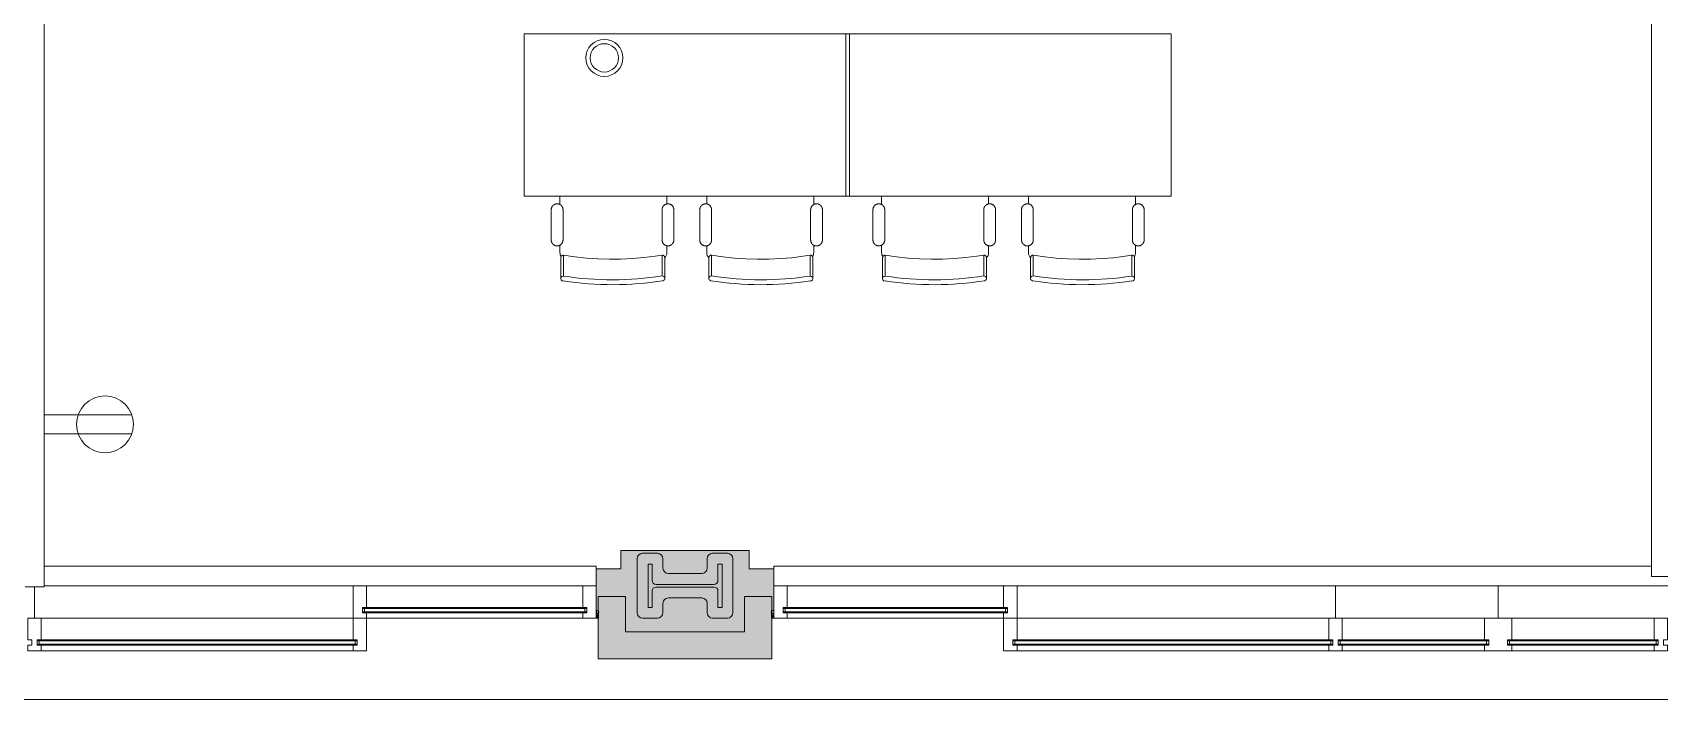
# Model space of a CAD drawing. Header units: inches. Extents: x 1 to 4637, y -664 to 702.
# Drawn here: x 3027.7 to 3327.8, y -663.6 to -540.5 of the extents above; entities that cross this region are included whole.
import ezdxf

# ---------------------------------------------------------------- set-up
doc = ezdxf.new("R2010")
doc.units = ezdxf.units.IN
doc.header["$MEASUREMENT"] = 0
for name, color, linetype, lineweight in [('A-ANNO-NOTE', 131, 'Continuous', 20), ('A-WALL', 113, 'Continuous', 50), ('B-BASE', 7, 'Continuous', 9), ('I-FURN', 30, 'Continuous', 9), ('I-WALL', 2, 'Continuous', 9), ('NABCA_dwg', 8, 'Continuous', 9), ('NB-PART-GWB', 7, 'Continuous', 9), ('NB-ROD-SEAL', 7, 'Continuous', 9), ('NB-WALL-EXT', 7, 'Continuous', 9), ('NB-WIND-EXT', 7, 'Continuous', 9), ('NB-WIND-MULL', 7, 'Continuous', 9), ('NB-WIND-SILL', 7, 'Continuous', 9)]:
    doc.layers.add(name, color=color, linetype=linetype, lineweight=lineweight)

# ---------------------------------------------------------------- blocks, each defined once
blk = doc.blocks.new('Combo - Training Table Chairs - 60x30 - Combo - Training Table Chairs - 60x30-V21-New Construction - Tel_Data_Elec Plan')
at = {"layer": 'I-FURN'}
for p, q in [((-22.74, 29.75), (-22.74, 25.89)), ((-4.57, 25.87), (-4.57, 29.74)), ((4.57, 29.74), (4.57, 25.87)), ((22.74, 25.89), (22.74, 29.75)), ((-23.41, 25.41), (-23.41, 24.04)), ((-3.67, 24.16), (-3.67, 25.41)), ((3.67, 25.41), (3.67, 24.16)), ((23.41, 24.04), (23.41, 25.41)), ((-25.01, 23.1), (-25.01, 17.49)), ((-22.84, 17.49), (-22.84, 23.1)), ((-4.56, 23.1), (-4.56, 17.49)), ((-2.4, 17.49), (-2.4, 23.1)), ((2.4, 23.1), (2.4, 17.49)), ((4.56, 17.49), (4.56, 23.1)), ((22.84, 23.1), (22.84, 17.49)), ((25.01, 17.49), (25.01, 23.1)), ((-23.41, 16.54), (-23.41, 15)), ((-3.67, 15), (-3.67, 16.43)), ((3.67, 16.43), (3.67, 15)), ((23.41, 15), (23.41, 16.54)), ((30, 15), (-30, 15)), ((-30, 15), (-30, -15)), ((30, -15), (30, 15)), ((-30, -15), (30, -15))]:
    blk.add_line(p, q, dxfattribs=at)
at = {"layer": 'I-FURN', "flags": 128}
for points in [[(-23.25, 30.21), (-23.25, 29.57), (-23.25, 28.99), (-23.25, 28.47), (-23.25, 28), (-23.25, 27.6), (-23.25, 27.25), (-23.25, 26.96), (-23.25, 26.73), (-23.25, 26.56), (-23.25, 26.45), (-23.25, 26.4), (-23.25, 26.4)], [(-4.06, 26.38), (-4.06, 26.41), (-4.06, 26.5), (-4.06, 26.65), (-4.06, 26.86), (-4.06, 27.13), (-4.06, 27.47), (-4.06, 27.86), (-4.06, 28.3), (-4.06, 28.81), (-4.06, 29.37), (-4.06, 29.99), (-4.06, 30.19)], [(4.06, 30.19), (4.06, 29.56), (4.06, 28.98), (4.06, 28.45), (4.06, 27.99), (4.06, 27.58), (4.06, 27.23), (4.06, 26.94), (4.06, 26.71), (4.06, 26.54), (4.06, 26.43), (4.06, 26.38), (4.06, 26.38)], [(23.25, 26.4), (23.25, 26.43), (23.25, 26.52), (23.25, 26.67), (23.25, 26.88), (23.25, 27.15), (23.25, 27.48), (23.25, 27.87), (23.25, 28.32), (23.25, 28.83), (23.25, 29.39), (23.25, 30.01), (23.25, 30.21)], [(-22.84, 23.1), (-22.84, 23.14), (-22.85, 23.19), (-22.85, 23.23), (-22.86, 23.27), (-22.87, 23.31), (-22.87, 23.36), (-22.89, 23.4), (-22.9, 23.44), (-22.91, 23.48), (-22.93, 23.52), (-22.95, 23.56), (-22.97, 23.6), (-22.99, 23.64), (-23.01, 23.67), (-23.03, 23.71), (-23.06, 23.75), (-23.08, 23.78), (-23.11, 23.81), (-23.14, 23.85), (-23.17, 23.88), (-23.2, 23.91), (-23.24, 23.93), (-23.27, 23.96), (-23.31, 23.99), (-23.34, 24.01), (-23.38, 24.03), (-23.42, 24.05), (-23.46, 24.07), (-23.49, 24.09), (-23.53, 24.11), (-23.58, 24.12), (-23.62, 24.14), (-23.66, 24.15), (-23.7, 24.16), (-23.74, 24.17), (-23.79, 24.17), (-23.83, 24.18), (-23.87, 24.18), (-23.92, 24.18), (-23.96, 24.18), (-24, 24.18), (-24.05, 24.18), (-24.09, 24.17), (-24.13, 24.16), (-24.17, 24.15), (-24.22, 24.14), (-24.26, 24.13), (-24.3, 24.12), (-24.34, 24.1), (-24.38, 24.08), (-24.42, 24.07), (-24.46, 24.04), (-24.49, 24.02), (-24.53, 24), (-24.57, 23.97), (-24.6, 23.95), (-24.63, 23.92), (-24.67, 23.89), (-24.7, 23.86), (-24.73, 23.83), (-24.76, 23.8), (-24.78, 23.76), (-24.81, 23.73), (-24.83, 23.69), (-24.86, 23.66), (-24.88, 23.62), (-24.9, 23.58), (-24.92, 23.54), (-24.93, 23.5), (-24.95, 23.46), (-24.96, 23.42), (-24.97, 23.38), (-24.99, 23.34), (-24.99, 23.29), (-25, 23.25), (-25.01, 23.21), (-25.01, 23.17), (-25.01, 23.12), (-25.01, 23.1)], [(-23.25, 26.4), (-23.25, 26.43), (-23.25, 26.52), (-23.25, 26.6)], [(-22.74, 25.89), (-22.76, 25.89), (-22.78, 25.89), (-22.8, 25.89), (-22.82, 25.9), (-22.84, 25.9), (-22.86, 25.9), (-22.88, 25.91), (-22.9, 25.91), (-22.92, 25.92), (-22.94, 25.93), (-22.96, 25.94), (-22.97, 25.95), (-22.99, 25.96), (-23.01, 25.97), (-23.03, 25.98), (-23.04, 25.99), (-23.06, 26), (-23.07, 26.01), (-23.09, 26.03), (-23.1, 26.04), (-23.12, 26.06), (-23.13, 26.07), (-23.14, 26.09), (-23.16, 26.1), (-23.17, 26.12), (-23.18, 26.14), (-23.19, 26.16), (-23.2, 26.17), (-23.21, 26.19), (-23.21, 26.21), (-23.22, 26.23), (-23.23, 26.25), (-23.23, 26.27), (-23.24, 26.29), (-23.24, 26.31), (-23.24, 26.33), (-23.25, 26.35), (-23.25, 26.37), (-23.25, 26.39), (-23.25, 26.4)], [(-4.57, 25.87), (-6.67, 26.19), (-8.78, 26.43), (-10.9, 26.59), (-13.02, 26.66), (-15.14, 26.64), (-17.26, 26.54), (-19.38, 26.36), (-21.49, 26.09), (-22.74, 25.89)], [(-4.06, 26.38), (-4.06, 26.36), (-4.06, 26.34), (-4.07, 26.32), (-4.07, 26.3), (-4.07, 26.28), (-4.08, 26.26), (-4.08, 26.24), (-4.09, 26.22), (-4.1, 26.2), (-4.1, 26.18), (-4.11, 26.16), (-4.12, 26.14), (-4.13, 26.13), (-4.14, 26.11), (-4.15, 26.09), (-4.16, 26.08), (-4.18, 26.06), (-4.19, 26.04), (-4.2, 26.03), (-4.22, 26.01), (-4.23, 26), (-4.25, 25.99), (-4.26, 25.98), (-4.28, 25.96), (-4.3, 25.95), (-4.31, 25.94), (-4.33, 25.93), (-4.35, 25.92), (-4.37, 25.91), (-4.39, 25.91), (-4.41, 25.9), (-4.42, 25.89), (-4.44, 25.89), (-4.46, 25.88), (-4.48, 25.88), (-4.5, 25.88), (-4.52, 25.87), (-4.54, 25.87), (-4.56, 25.87), (-4.57, 25.87)], [(-2.4, 23.1), (-2.4, 23.14), (-2.4, 23.18), (-2.41, 23.23), (-2.41, 23.27), (-2.42, 23.31), (-2.43, 23.36), (-2.44, 23.4), (-2.45, 23.44), (-2.47, 23.48), (-2.49, 23.52), (-2.5, 23.56), (-2.52, 23.6), (-2.54, 23.64), (-2.57, 23.67), (-2.59, 23.71), (-2.61, 23.74), (-2.64, 23.78), (-2.67, 23.81), (-2.7, 23.84), (-2.73, 23.87), (-2.76, 23.9), (-2.79, 23.93), (-2.83, 23.96), (-2.86, 23.98), (-2.9, 24.01), (-2.93, 24.03), (-2.97, 24.05), (-3.01, 24.07), (-3.05, 24.09), (-3.09, 24.11), (-3.13, 24.12), (-3.17, 24.14), (-3.21, 24.15), (-3.26, 24.16), (-3.3, 24.16), (-3.34, 24.17), (-3.38, 24.18), (-3.43, 24.18), (-3.47, 24.18), (-3.51, 24.18), (-3.56, 24.18), (-3.6, 24.17), (-3.64, 24.17), (-3.69, 24.16), (-3.73, 24.15), (-3.77, 24.14), (-3.81, 24.13), (-3.85, 24.12), (-3.89, 24.1), (-3.93, 24.08), (-3.97, 24.06), (-4.01, 24.04), (-4.05, 24.02), (-4.08, 24), (-4.12, 23.97), (-4.15, 23.95), (-4.19, 23.92), (-4.22, 23.89), (-4.25, 23.86), (-4.28, 23.83), (-4.31, 23.8), (-4.34, 23.76), (-4.36, 23.73), (-4.39, 23.69), (-4.41, 23.66), (-4.43, 23.62), (-4.45, 23.58), (-4.47, 23.54), (-4.49, 23.5), (-4.5, 23.46), (-4.52, 23.42), (-4.53, 23.38), (-4.54, 23.34), (-4.55, 23.29), (-4.55, 23.25), (-4.56, 23.21), (-4.56, 23.16), (-4.56, 23.12), (-4.56, 23.1)], [(-4.06, 26.58), (-4.06, 26.45), (-4.06, 26.39), (-4.06, 26.38)], [(4.56, 23.1), (4.56, 23.14), (4.56, 23.18), (4.56, 23.23), (4.55, 23.27), (4.54, 23.31), (4.53, 23.36), (4.52, 23.4), (4.51, 23.44), (4.49, 23.48), (4.48, 23.52), (4.46, 23.56), (4.44, 23.6), (4.42, 23.64), (4.4, 23.67), (4.38, 23.71), (4.35, 23.74), (4.32, 23.78), (4.3, 23.81), (4.27, 23.84), (4.24, 23.87), (4.2, 23.9), (4.17, 23.93), (4.14, 23.96), (4.1, 23.98), (4.07, 24.01), (4.03, 24.03), (3.99, 24.05), (3.95, 24.07), (3.91, 24.09), (3.87, 24.11), (3.83, 24.12), (3.79, 24.14), (3.75, 24.15), (3.71, 24.16), (3.67, 24.16), (3.62, 24.17), (3.58, 24.18), (3.54, 24.18), (3.49, 24.18), (3.45, 24.18), (3.41, 24.18), (3.36, 24.17), (3.32, 24.17), (3.28, 24.16), (3.24, 24.15), (3.19, 24.14), (3.15, 24.13), (3.11, 24.12), (3.07, 24.1), (3.03, 24.08), (2.99, 24.06), (2.95, 24.04), (2.92, 24.02), (2.88, 24), (2.85, 23.97), (2.81, 23.95), (2.78, 23.92), (2.75, 23.89), (2.71, 23.86), (2.68, 23.83), (2.66, 23.8), (2.63, 23.76), (2.6, 23.73), (2.58, 23.69), (2.55, 23.66), (2.53, 23.62), (2.51, 23.58), (2.49, 23.54), (2.48, 23.5), (2.46, 23.46), (2.45, 23.42), (2.44, 23.38), (2.43, 23.34), (2.42, 23.29), (2.41, 23.25), (2.41, 23.21), (2.4, 23.16), (2.4, 23.12), (2.4, 23.1)], [(4.06, 26.38), (4.06, 26.41), (4.06, 26.5), (4.06, 26.58)], [(4.57, 25.87), (4.55, 25.87), (4.53, 25.87), (4.51, 25.88), (4.49, 25.88), (4.47, 25.88), (4.45, 25.89), (4.43, 25.89), (4.41, 25.9), (4.39, 25.9), (4.37, 25.91), (4.35, 25.92), (4.34, 25.93), (4.32, 25.94), (4.3, 25.95), (4.28, 25.96), (4.27, 25.97), (4.25, 25.98), (4.24, 26), (4.22, 26.01), (4.21, 26.03), (4.19, 26.04), (4.18, 26.06), (4.17, 26.07), (4.15, 26.09), (4.14, 26.1), (4.13, 26.12), (4.12, 26.14), (4.11, 26.16), (4.1, 26.18), (4.1, 26.19), (4.09, 26.21), (4.08, 26.23), (4.08, 26.25), (4.07, 26.27), (4.07, 26.29), (4.07, 26.31), (4.06, 26.33), (4.06, 26.35), (4.06, 26.37), (4.06, 26.38)], [(22.74, 25.89), (20.64, 26.21), (18.53, 26.44), (16.41, 26.59), (14.29, 26.66), (12.17, 26.64), (10.05, 26.54), (7.93, 26.35), (5.82, 26.08), (4.57, 25.87)], [(23.25, 26.4), (23.25, 26.38), (23.25, 26.36), (23.24, 26.34), (23.24, 26.32), (23.24, 26.3), (23.23, 26.28), (23.23, 26.26), (23.22, 26.24), (23.22, 26.22), (23.21, 26.2), (23.2, 26.18), (23.19, 26.16), (23.18, 26.14), (23.17, 26.13), (23.16, 26.11), (23.15, 26.09), (23.13, 26.08), (23.12, 26.06), (23.11, 26.05), (23.09, 26.03), (23.08, 26.02), (23.06, 26), (23.05, 25.99), (23.03, 25.98), (23.01, 25.97), (23, 25.96), (22.98, 25.95), (22.96, 25.94), (22.94, 25.93), (22.92, 25.92), (22.91, 25.92), (22.89, 25.91), (22.87, 25.9), (22.85, 25.9), (22.83, 25.9), (22.81, 25.89), (22.79, 25.89), (22.77, 25.89), (22.75, 25.89), (22.74, 25.89)], [(25.01, 23.1), (25.01, 23.14), (25.01, 23.19), (25, 23.23), (25, 23.27), (24.99, 23.31), (24.98, 23.36), (24.97, 23.4), (24.96, 23.44), (24.94, 23.48), (24.93, 23.52), (24.91, 23.56), (24.89, 23.6), (24.87, 23.64), (24.85, 23.67), (24.82, 23.71), (24.8, 23.75), (24.77, 23.78), (24.74, 23.81), (24.71, 23.85), (24.68, 23.88), (24.65, 23.91), (24.62, 23.93), (24.58, 23.96), (24.55, 23.99), (24.51, 24.01), (24.48, 24.03), (24.44, 24.05), (24.4, 24.07), (24.36, 24.09), (24.32, 24.11), (24.28, 24.12), (24.24, 24.14), (24.2, 24.15), (24.15, 24.16), (24.11, 24.17), (24.07, 24.17), (24.03, 24.18), (23.98, 24.18), (23.94, 24.18), (23.9, 24.18), (23.85, 24.18), (23.81, 24.18), (23.77, 24.17), (23.72, 24.16), (23.68, 24.15), (23.64, 24.14), (23.6, 24.13), (23.56, 24.12), (23.52, 24.1), (23.48, 24.08), (23.44, 24.07), (23.4, 24.04), (23.36, 24.02), (23.33, 24), (23.29, 23.97), (23.26, 23.95), (23.22, 23.92), (23.19, 23.89), (23.16, 23.86), (23.13, 23.83), (23.1, 23.8), (23.07, 23.76), (23.05, 23.73), (23.02, 23.69), (23, 23.66), (22.98, 23.62), (22.96, 23.58), (22.94, 23.54), (22.92, 23.5), (22.91, 23.46), (22.89, 23.42), (22.88, 23.38), (22.87, 23.34), (22.86, 23.29), (22.85, 23.25), (22.85, 23.21), (22.85, 23.17), (22.84, 23.12), (22.84, 23.1)], [(23.25, 26.6), (23.25, 26.47), (23.25, 26.41), (23.25, 26.4)], [(-25.01, 17.49), (-25.01, 17.45), (-25.01, 17.4), (-25, 17.36), (-25, 17.32), (-24.99, 17.27), (-24.98, 17.23), (-24.97, 17.19), (-24.96, 17.15), (-24.94, 17.11), (-24.93, 17.07), (-24.91, 17.03), (-24.89, 16.99), (-24.87, 16.95), (-24.85, 16.91), (-24.82, 16.88), (-24.8, 16.84), (-24.77, 16.81), (-24.74, 16.78), (-24.71, 16.74), (-24.68, 16.71), (-24.65, 16.68), (-24.62, 16.65), (-24.58, 16.63), (-24.55, 16.6), (-24.51, 16.58), (-24.48, 16.56), (-24.44, 16.53), (-24.4, 16.51), (-24.36, 16.5), (-24.32, 16.48), (-24.28, 16.46), (-24.24, 16.45), (-24.2, 16.44), (-24.15, 16.43), (-24.11, 16.42), (-24.07, 16.42), (-24.03, 16.41), (-23.98, 16.41), (-23.94, 16.41), (-23.9, 16.41), (-23.85, 16.41), (-23.81, 16.41), (-23.77, 16.42), (-23.72, 16.43), (-23.68, 16.43), (-23.64, 16.45), (-23.6, 16.46), (-23.56, 16.47), (-23.52, 16.49), (-23.48, 16.5), (-23.44, 16.52), (-23.4, 16.54), (-23.36, 16.57), (-23.33, 16.59), (-23.29, 16.61), (-23.26, 16.64), (-23.22, 16.67), (-23.19, 16.7), (-23.16, 16.73), (-23.13, 16.76), (-23.1, 16.79), (-23.07, 16.82), (-23.05, 16.86), (-23.02, 16.89), (-23, 16.93), (-22.98, 16.97), (-22.96, 17.01), (-22.94, 17.05), (-22.92, 17.09), (-22.91, 17.13), (-22.89, 17.17), (-22.88, 17.21), (-22.87, 17.25), (-22.86, 17.29), (-22.85, 17.34), (-22.85, 17.38), (-22.85, 17.42), (-22.84, 17.47), (-22.84, 17.49)], [(-4.56, 17.49), (-4.56, 17.45), (-4.56, 17.4), (-4.56, 17.36), (-4.55, 17.32), (-4.54, 17.28), (-4.53, 17.23), (-4.52, 17.19), (-4.51, 17.15), (-4.49, 17.11), (-4.48, 17.07), (-4.46, 17.03), (-4.44, 16.99), (-4.42, 16.95), (-4.4, 16.92), (-4.38, 16.88), (-4.35, 16.84), (-4.32, 16.81), (-4.3, 16.78), (-4.27, 16.74), (-4.24, 16.71), (-4.2, 16.68), (-4.17, 16.66), (-4.14, 16.63), (-4.1, 16.6), (-4.07, 16.58), (-4.03, 16.56), (-3.99, 16.54), (-3.95, 16.52), (-3.91, 16.5), (-3.87, 16.48), (-3.83, 16.47), (-3.79, 16.45), (-3.75, 16.44), (-3.71, 16.43), (-3.67, 16.42), (-3.62, 16.42), (-3.58, 16.41), (-3.54, 16.41), (-3.49, 16.41), (-3.45, 16.41), (-3.41, 16.41), (-3.36, 16.41), (-3.32, 16.42), (-3.28, 16.43), (-3.24, 16.44), (-3.19, 16.45), (-3.15, 16.46), (-3.11, 16.47), (-3.07, 16.49), (-3.03, 16.51), (-2.99, 16.52), (-2.95, 16.55), (-2.92, 16.57), (-2.88, 16.59), (-2.85, 16.62), (-2.81, 16.64), (-2.78, 16.67), (-2.75, 16.7), (-2.71, 16.73), (-2.68, 16.76), (-2.66, 16.79), (-2.63, 16.83), (-2.6, 16.86), (-2.58, 16.9), (-2.55, 16.93), (-2.53, 16.97), (-2.51, 17.01), (-2.49, 17.05), (-2.48, 17.09), (-2.46, 17.13), (-2.45, 17.17), (-2.44, 17.21), (-2.43, 17.25), (-2.42, 17.29), (-2.41, 17.34), (-2.41, 17.38), (-2.4, 17.42), (-2.4, 17.47), (-2.4, 17.49)], [(2.4, 17.49), (2.4, 17.45), (2.4, 17.4), (2.41, 17.36), (2.41, 17.32), (2.42, 17.28), (2.43, 17.23), (2.44, 17.19), (2.45, 17.15), (2.47, 17.11), (2.49, 17.07), (2.5, 17.03), (2.52, 16.99), (2.54, 16.95), (2.57, 16.92), (2.59, 16.88), (2.61, 16.84), (2.64, 16.81), (2.67, 16.78), (2.7, 16.74), (2.73, 16.71), (2.76, 16.68), (2.79, 16.66), (2.83, 16.63), (2.86, 16.6), (2.9, 16.58), (2.93, 16.56), (2.97, 16.54), (3.01, 16.52), (3.05, 16.5), (3.09, 16.48), (3.13, 16.47), (3.17, 16.45), (3.21, 16.44), (3.26, 16.43), (3.3, 16.42), (3.34, 16.42), (3.38, 16.41), (3.43, 16.41), (3.47, 16.41), (3.51, 16.41), (3.56, 16.41), (3.6, 16.41), (3.64, 16.42), (3.69, 16.43), (3.73, 16.44), (3.77, 16.45), (3.81, 16.46), (3.85, 16.47), (3.89, 16.49), (3.93, 16.51), (3.97, 16.52), (4.01, 16.55), (4.05, 16.57), (4.08, 16.59), (4.12, 16.62), (4.15, 16.64), (4.19, 16.67), (4.22, 16.7), (4.25, 16.73), (4.28, 16.76), (4.31, 16.79), (4.34, 16.83), (4.36, 16.86), (4.39, 16.9), (4.41, 16.93), (4.43, 16.97), (4.45, 17.01), (4.47, 17.05), (4.49, 17.09), (4.5, 17.13), (4.52, 17.17), (4.53, 17.21), (4.54, 17.25), (4.55, 17.29), (4.55, 17.34), (4.56, 17.38), (4.56, 17.42), (4.56, 17.47), (4.56, 17.49)], [(22.84, 17.49), (22.84, 17.45), (22.85, 17.4), (22.85, 17.36), (22.86, 17.32), (22.87, 17.27), (22.87, 17.23), (22.89, 17.19), (22.9, 17.15), (22.91, 17.11), (22.93, 17.07), (22.95, 17.03), (22.97, 16.99), (22.99, 16.95), (23.01, 16.91), (23.03, 16.88), (23.06, 16.84), (23.08, 16.81), (23.11, 16.78), (23.14, 16.74), (23.17, 16.71), (23.2, 16.68), (23.24, 16.65), (23.27, 16.63), (23.31, 16.6), (23.34, 16.58), (23.38, 16.56), (23.42, 16.53), (23.46, 16.51), (23.49, 16.5), (23.53, 16.48), (23.58, 16.46), (23.62, 16.45), (23.66, 16.44), (23.7, 16.43), (23.74, 16.42), (23.79, 16.42), (23.83, 16.41), (23.87, 16.41), (23.92, 16.41), (23.96, 16.41), (24, 16.41), (24.05, 16.41), (24.09, 16.42), (24.13, 16.43), (24.17, 16.43), (24.22, 16.45), (24.26, 16.46), (24.3, 16.47), (24.34, 16.49), (24.38, 16.5), (24.42, 16.52), (24.46, 16.54), (24.49, 16.57), (24.53, 16.59), (24.57, 16.61), (24.6, 16.64), (24.63, 16.67), (24.67, 16.7), (24.7, 16.73), (24.73, 16.76), (24.76, 16.79), (24.78, 16.82), (24.81, 16.86), (24.83, 16.89), (24.86, 16.93), (24.88, 16.97), (24.9, 17.01), (24.92, 17.05), (24.93, 17.09), (24.95, 17.13), (24.96, 17.17), (24.97, 17.21), (24.99, 17.25), (24.99, 17.29), (25, 17.34), (25.01, 17.38), (25.01, 17.42), (25.01, 17.47), (25.01, 17.49)]]:
    blk.add_lwpolyline(points, dxfattribs=at)
at = {"layer": 'I-FURN'}
for centre, start, end in [((-22.09, 25.41), 144.2773, 180), ((-4.99, 25.41), 0, 47.8127), ((4.99, 25.41), 132.1873, 180), ((22.09, 25.41), 360, 35.7227)]:
    blk.add_arc(centre, 1.32, start, end, dxfattribs=at)
for centre, major_axis, ratio, start_param, end_param in [((-22.74, 30.21), (0.507, 0), 0.899459, 1.570796, 4.712389), ((-13.7, -17.31), (54.09, 0), 0.899459, 1.397913, 1.738627), ((-13.7, -17.31), (53.09, 0), 0.899459, 1.397883, 1.741819), ((-4.57, 30.19), (0.507, 0), 0.899459, 4.712389, 7.511412), ((4.57, 30.19), (0.507, 0), 0.899459, 1.913366, 4.712389), ((13.7, -17.31), (54.09, 0), 0.899459, 1.402966, 1.74368), ((13.7, -17.31), (53.09, 0), 0.899459, 1.399774, 1.74371), ((22.74, 30.21), (-0.507, 0), 0.899459, 1.570796, 4.712389), ((-22.74, 26.6), (0.507, 0), 0.99468, 3.141593, 3.403392), ((-4.57, 26.58), (0.507, 0), 0.99468, 6.192084, 6.428751), ((4.57, 26.58), (0.507, 0), 0.99468, 2.996027, 3.232694), ((22.74, 26.6), (0.507, 0), 0.99468, 6.021386, 6.283185)]:
    blk.add_ellipse(centre, major_axis=major_axis, ratio=ratio, start_param=start_param, end_param=end_param, dxfattribs=at)
blk = doc.blocks.new('Combo - Training Table Chairs - 60x30 - Combo - Training Table Chairs - 60x30-V22-New Construction - Tel_Data_Elec Plan')
at = {"layer": 'I-FURN'}
for p, q in [((-30, -15), (-30, 15)), ((-30, 15), (30, 15)), ((30, 15), (30, -15)), ((30, -15), (-30, -15)), ((-23.41, -15), (-23.41, -16.54)), ((-3.67, -16.43), (-3.67, -15)), ((3.67, -15), (3.67, -16.43)), ((23.41, -16.54), (23.41, -15)), ((-25.01, -17.49), (-25.01, -23.1)), ((-22.84, -23.1), (-22.84, -17.49)), ((-4.56, -17.49), (-4.56, -23.1)), ((-2.4, -23.1), (-2.4, -17.49)), ((2.4, -17.49), (2.4, -23.1)), ((4.56, -23.1), (4.56, -17.49)), ((22.84, -17.49), (22.84, -23.1)), ((25.01, -23.1), (25.01, -17.49)), ((-23.41, -24.04), (-23.41, -25.41)), ((-22.74, -25.89), (-22.74, -29.75)), ((-4.57, -29.74), (-4.57, -25.87)), ((-3.67, -25.41), (-3.67, -24.16)), ((3.67, -24.16), (3.67, -25.41)), ((4.57, -25.87), (4.57, -29.74)), ((22.74, -29.75), (22.74, -25.89)), ((23.41, -25.41), (23.41, -24.04))]:
    blk.add_line(p, q, dxfattribs=at)
at = {"layer": 'I-FURN', "flags": 128}
for points in [[(-22.84, -17.49), (-22.84, -17.45), (-22.85, -17.4), (-22.85, -17.36), (-22.86, -17.32), (-22.87, -17.27), (-22.87, -17.23), (-22.89, -17.19), (-22.9, -17.15), (-22.91, -17.11), (-22.93, -17.07), (-22.95, -17.03), (-22.97, -16.99), (-22.99, -16.95), (-23.01, -16.91), (-23.03, -16.88), (-23.06, -16.84), (-23.08, -16.81), (-23.11, -16.78), (-23.14, -16.74), (-23.17, -16.71), (-23.2, -16.68), (-23.24, -16.65), (-23.27, -16.63), (-23.31, -16.6), (-23.34, -16.58), (-23.38, -16.56), (-23.42, -16.53), (-23.46, -16.51), (-23.49, -16.5), (-23.53, -16.48), (-23.58, -16.46), (-23.62, -16.45), (-23.66, -16.44), (-23.7, -16.43), (-23.74, -16.42), (-23.79, -16.42), (-23.83, -16.41), (-23.87, -16.41), (-23.92, -16.41), (-23.96, -16.41), (-24, -16.41), (-24.05, -16.41), (-24.09, -16.42), (-24.13, -16.43), (-24.17, -16.43), (-24.22, -16.45), (-24.26, -16.46), (-24.3, -16.47), (-24.34, -16.49), (-24.38, -16.5), (-24.42, -16.52), (-24.46, -16.54), (-24.49, -16.57), (-24.53, -16.59), (-24.57, -16.61), (-24.6, -16.64), (-24.63, -16.67), (-24.67, -16.7), (-24.7, -16.73), (-24.73, -16.76), (-24.76, -16.79), (-24.78, -16.82), (-24.81, -16.86), (-24.83, -16.89), (-24.86, -16.93), (-24.88, -16.97), (-24.9, -17.01), (-24.92, -17.05), (-24.93, -17.09), (-24.95, -17.13), (-24.96, -17.17), (-24.97, -17.21), (-24.99, -17.25), (-24.99, -17.29), (-25, -17.34), (-25.01, -17.38), (-25.01, -17.42), (-25.01, -17.47), (-25.01, -17.49)], [(-2.4, -17.49), (-2.4, -17.45), (-2.4, -17.4), (-2.41, -17.36), (-2.41, -17.32), (-2.42, -17.28), (-2.43, -17.23), (-2.44, -17.19), (-2.45, -17.15), (-2.47, -17.11), (-2.49, -17.07), (-2.5, -17.03), (-2.52, -16.99), (-2.54, -16.95), (-2.57, -16.92), (-2.59, -16.88), (-2.61, -16.84), (-2.64, -16.81), (-2.67, -16.78), (-2.7, -16.74), (-2.73, -16.71), (-2.76, -16.68), (-2.79, -16.66), (-2.83, -16.63), (-2.86, -16.6), (-2.9, -16.58), (-2.93, -16.56), (-2.97, -16.54), (-3.01, -16.52), (-3.05, -16.5), (-3.09, -16.48), (-3.13, -16.47), (-3.17, -16.45), (-3.21, -16.44), (-3.26, -16.43), (-3.3, -16.42), (-3.34, -16.42), (-3.38, -16.41), (-3.43, -16.41), (-3.47, -16.41), (-3.51, -16.41), (-3.56, -16.41), (-3.6, -16.41), (-3.64, -16.42), (-3.69, -16.43), (-3.73, -16.44), (-3.77, -16.45), (-3.81, -16.46), (-3.85, -16.47), (-3.89, -16.49), (-3.93, -16.51), (-3.97, -16.52), (-4.01, -16.55), (-4.05, -16.57), (-4.08, -16.59), (-4.12, -16.62), (-4.15, -16.64), (-4.19, -16.67), (-4.22, -16.7), (-4.25, -16.73), (-4.28, -16.76), (-4.31, -16.79), (-4.34, -16.83), (-4.36, -16.86), (-4.39, -16.9), (-4.41, -16.93), (-4.43, -16.97), (-4.45, -17.01), (-4.47, -17.05), (-4.49, -17.09), (-4.5, -17.13), (-4.52, -17.17), (-4.53, -17.21), (-4.54, -17.25), (-4.55, -17.29), (-4.55, -17.34), (-4.56, -17.38), (-4.56, -17.42), (-4.56, -17.47), (-4.56, -17.49)], [(4.56, -17.49), (4.56, -17.45), (4.56, -17.4), (4.56, -17.36), (4.55, -17.32), (4.54, -17.28), (4.53, -17.23), (4.52, -17.19), (4.51, -17.15), (4.49, -17.11), (4.48, -17.07), (4.46, -17.03), (4.44, -16.99), (4.42, -16.95), (4.4, -16.92), (4.38, -16.88), (4.35, -16.84), (4.32, -16.81), (4.3, -16.78), (4.27, -16.74), (4.24, -16.71), (4.2, -16.68), (4.17, -16.66), (4.14, -16.63), (4.1, -16.6), (4.07, -16.58), (4.03, -16.56), (3.99, -16.54), (3.95, -16.52), (3.91, -16.5), (3.87, -16.48), (3.83, -16.47), (3.79, -16.45), (3.75, -16.44), (3.71, -16.43), (3.67, -16.42), (3.62, -16.42), (3.58, -16.41), (3.54, -16.41), (3.49, -16.41), (3.45, -16.41), (3.41, -16.41), (3.36, -16.41), (3.32, -16.42), (3.28, -16.43), (3.24, -16.44), (3.19, -16.45), (3.15, -16.46), (3.11, -16.47), (3.07, -16.49), (3.03, -16.51), (2.99, -16.52), (2.95, -16.55), (2.92, -16.57), (2.88, -16.59), (2.85, -16.62), (2.81, -16.64), (2.78, -16.67), (2.75, -16.7), (2.71, -16.73), (2.68, -16.76), (2.66, -16.79), (2.63, -16.83), (2.6, -16.86), (2.58, -16.9), (2.55, -16.93), (2.53, -16.97), (2.51, -17.01), (2.49, -17.05), (2.48, -17.09), (2.46, -17.13), (2.45, -17.17), (2.44, -17.21), (2.43, -17.25), (2.42, -17.29), (2.41, -17.34), (2.41, -17.38), (2.4, -17.42), (2.4, -17.47), (2.4, -17.49)], [(25.01, -17.49), (25.01, -17.45), (25.01, -17.4), (25, -17.36), (25, -17.32), (24.99, -17.27), (24.98, -17.23), (24.97, -17.19), (24.96, -17.15), (24.94, -17.11), (24.93, -17.07), (24.91, -17.03), (24.89, -16.99), (24.87, -16.95), (24.85, -16.91), (24.82, -16.88), (24.8, -16.84), (24.77, -16.81), (24.74, -16.78), (24.71, -16.74), (24.68, -16.71), (24.65, -16.68), (24.62, -16.65), (24.58, -16.63), (24.55, -16.6), (24.51, -16.58), (24.48, -16.56), (24.44, -16.53), (24.4, -16.51), (24.36, -16.5), (24.32, -16.48), (24.28, -16.46), (24.24, -16.45), (24.2, -16.44), (24.15, -16.43), (24.11, -16.42), (24.07, -16.42), (24.03, -16.41), (23.98, -16.41), (23.94, -16.41), (23.9, -16.41), (23.85, -16.41), (23.81, -16.41), (23.77, -16.42), (23.72, -16.43), (23.68, -16.43), (23.64, -16.45), (23.6, -16.46), (23.56, -16.47), (23.52, -16.49), (23.48, -16.5), (23.44, -16.52), (23.4, -16.54), (23.36, -16.57), (23.33, -16.59), (23.29, -16.61), (23.26, -16.64), (23.22, -16.67), (23.19, -16.7), (23.16, -16.73), (23.13, -16.76), (23.1, -16.79), (23.07, -16.82), (23.05, -16.86), (23.02, -16.89), (23, -16.93), (22.98, -16.97), (22.96, -17.01), (22.94, -17.05), (22.92, -17.09), (22.91, -17.13), (22.89, -17.17), (22.88, -17.21), (22.87, -17.25), (22.86, -17.29), (22.85, -17.34), (22.85, -17.38), (22.85, -17.42), (22.84, -17.47), (22.84, -17.49)], [(-25.01, -23.1), (-25.01, -23.14), (-25.01, -23.19), (-25, -23.23), (-25, -23.27), (-24.99, -23.31), (-24.98, -23.36), (-24.97, -23.4), (-24.96, -23.44), (-24.94, -23.48), (-24.93, -23.52), (-24.91, -23.56), (-24.89, -23.6), (-24.87, -23.64), (-24.85, -23.67), (-24.82, -23.71), (-24.8, -23.75), (-24.77, -23.78), (-24.74, -23.81), (-24.71, -23.85), (-24.68, -23.88), (-24.65, -23.91), (-24.62, -23.93), (-24.58, -23.96), (-24.55, -23.99), (-24.51, -24.01), (-24.48, -24.03), (-24.44, -24.05), (-24.4, -24.07), (-24.36, -24.09), (-24.32, -24.11), (-24.28, -24.12), (-24.24, -24.14), (-24.2, -24.15), (-24.15, -24.16), (-24.11, -24.17), (-24.07, -24.17), (-24.03, -24.18), (-23.98, -24.18), (-23.94, -24.18), (-23.9, -24.18), (-23.85, -24.18), (-23.81, -24.18), (-23.77, -24.17), (-23.72, -24.16), (-23.68, -24.15), (-23.64, -24.14), (-23.6, -24.13), (-23.56, -24.12), (-23.52, -24.1), (-23.48, -24.08), (-23.44, -24.07), (-23.4, -24.04), (-23.36, -24.02), (-23.33, -24), (-23.29, -23.97), (-23.26, -23.95), (-23.22, -23.92), (-23.19, -23.89), (-23.16, -23.86), (-23.13, -23.83), (-23.1, -23.8), (-23.07, -23.76), (-23.05, -23.73), (-23.02, -23.69), (-23, -23.66), (-22.98, -23.62), (-22.96, -23.58), (-22.94, -23.54), (-22.92, -23.5), (-22.91, -23.46), (-22.89, -23.42), (-22.88, -23.38), (-22.87, -23.34), (-22.86, -23.29), (-22.85, -23.25), (-22.85, -23.21), (-22.85, -23.17), (-22.84, -23.12), (-22.84, -23.1)], [(-4.56, -23.1), (-4.56, -23.14), (-4.56, -23.18), (-4.56, -23.23), (-4.55, -23.27), (-4.54, -23.31), (-4.53, -23.36), (-4.52, -23.4), (-4.51, -23.44), (-4.49, -23.48), (-4.48, -23.52), (-4.46, -23.56), (-4.44, -23.6), (-4.42, -23.64), (-4.4, -23.67), (-4.38, -23.71), (-4.35, -23.74), (-4.32, -23.78), (-4.3, -23.81), (-4.27, -23.84), (-4.24, -23.87), (-4.2, -23.9), (-4.17, -23.93), (-4.14, -23.96), (-4.1, -23.98), (-4.07, -24.01), (-4.03, -24.03), (-3.99, -24.05), (-3.95, -24.07), (-3.91, -24.09), (-3.87, -24.11), (-3.83, -24.12), (-3.79, -24.14), (-3.75, -24.15), (-3.71, -24.16), (-3.67, -24.16), (-3.62, -24.17), (-3.58, -24.18), (-3.54, -24.18), (-3.49, -24.18), (-3.45, -24.18), (-3.41, -24.18), (-3.36, -24.17), (-3.32, -24.17), (-3.28, -24.16), (-3.24, -24.15), (-3.19, -24.14), (-3.15, -24.13), (-3.11, -24.12), (-3.07, -24.1), (-3.03, -24.08), (-2.99, -24.06), (-2.95, -24.04), (-2.92, -24.02), (-2.88, -24), (-2.85, -23.97), (-2.81, -23.95), (-2.78, -23.92), (-2.75, -23.89), (-2.71, -23.86), (-2.68, -23.83), (-2.66, -23.8), (-2.63, -23.76), (-2.6, -23.73), (-2.58, -23.69), (-2.55, -23.66), (-2.53, -23.62), (-2.51, -23.58), (-2.49, -23.54), (-2.48, -23.5), (-2.46, -23.46), (-2.45, -23.42), (-2.44, -23.38), (-2.43, -23.34), (-2.42, -23.29), (-2.41, -23.25), (-2.41, -23.21), (-2.4, -23.16), (-2.4, -23.12), (-2.4, -23.1)], [(2.4, -23.1), (2.4, -23.14), (2.4, -23.18), (2.41, -23.23), (2.41, -23.27), (2.42, -23.31), (2.43, -23.36), (2.44, -23.4), (2.45, -23.44), (2.47, -23.48), (2.49, -23.52), (2.5, -23.56), (2.52, -23.6), (2.54, -23.64), (2.57, -23.67), (2.59, -23.71), (2.61, -23.74), (2.64, -23.78), (2.67, -23.81), (2.7, -23.84), (2.73, -23.87), (2.76, -23.9), (2.79, -23.93), (2.83, -23.96), (2.86, -23.98), (2.9, -24.01), (2.93, -24.03), (2.97, -24.05), (3.01, -24.07), (3.05, -24.09), (3.09, -24.11), (3.13, -24.12), (3.17, -24.14), (3.21, -24.15), (3.26, -24.16), (3.3, -24.16), (3.34, -24.17), (3.38, -24.18), (3.43, -24.18), (3.47, -24.18), (3.51, -24.18), (3.56, -24.18), (3.6, -24.17), (3.64, -24.17), (3.69, -24.16), (3.73, -24.15), (3.77, -24.14), (3.81, -24.13), (3.85, -24.12), (3.89, -24.1), (3.93, -24.08), (3.97, -24.06), (4.01, -24.04), (4.05, -24.02), (4.08, -24), (4.12, -23.97), (4.15, -23.95), (4.19, -23.92), (4.22, -23.89), (4.25, -23.86), (4.28, -23.83), (4.31, -23.8), (4.34, -23.76), (4.36, -23.73), (4.39, -23.69), (4.41, -23.66), (4.43, -23.62), (4.45, -23.58), (4.47, -23.54), (4.49, -23.5), (4.5, -23.46), (4.52, -23.42), (4.53, -23.38), (4.54, -23.34), (4.55, -23.29), (4.55, -23.25), (4.56, -23.21), (4.56, -23.16), (4.56, -23.12), (4.56, -23.1)], [(22.84, -23.1), (22.84, -23.14), (22.85, -23.19), (22.85, -23.23), (22.86, -23.27), (22.87, -23.31), (22.87, -23.36), (22.89, -23.4), (22.9, -23.44), (22.91, -23.48), (22.93, -23.52), (22.95, -23.56), (22.97, -23.6), (22.99, -23.64), (23.01, -23.67), (23.03, -23.71), (23.06, -23.75), (23.08, -23.78), (23.11, -23.81), (23.14, -23.85), (23.17, -23.88), (23.2, -23.91), (23.24, -23.93), (23.27, -23.96), (23.31, -23.99), (23.34, -24.01), (23.38, -24.03), (23.42, -24.05), (23.46, -24.07), (23.49, -24.09), (23.53, -24.11), (23.58, -24.12), (23.62, -24.14), (23.66, -24.15), (23.7, -24.16), (23.74, -24.17), (23.79, -24.17), (23.83, -24.18), (23.87, -24.18), (23.92, -24.18), (23.96, -24.18), (24, -24.18), (24.05, -24.18), (24.09, -24.17), (24.13, -24.16), (24.17, -24.15), (24.22, -24.14), (24.26, -24.13), (24.3, -24.12), (24.34, -24.1), (24.38, -24.08), (24.42, -24.07), (24.46, -24.04), (24.49, -24.02), (24.53, -24), (24.57, -23.97), (24.6, -23.95), (24.63, -23.92), (24.67, -23.89), (24.7, -23.86), (24.73, -23.83), (24.76, -23.8), (24.78, -23.76), (24.81, -23.73), (24.83, -23.69), (24.86, -23.66), (24.88, -23.62), (24.9, -23.58), (24.92, -23.54), (24.93, -23.5), (24.95, -23.46), (24.96, -23.42), (24.97, -23.38), (24.99, -23.34), (24.99, -23.29), (25, -23.25), (25.01, -23.21), (25.01, -23.17), (25.01, -23.12), (25.01, -23.1)], [(-23.25, -26.4), (-23.25, -26.38), (-23.25, -26.36), (-23.24, -26.34), (-23.24, -26.32), (-23.24, -26.3), (-23.23, -26.28), (-23.23, -26.26), (-23.22, -26.24), (-23.22, -26.22), (-23.21, -26.2), (-23.2, -26.18), (-23.19, -26.16), (-23.18, -26.14), (-23.17, -26.13), (-23.16, -26.11), (-23.15, -26.09), (-23.13, -26.08), (-23.12, -26.06), (-23.11, -26.05), (-23.09, -26.03), (-23.08, -26.02), (-23.06, -26), (-23.05, -25.99), (-23.03, -25.98), (-23.01, -25.97), (-23, -25.96), (-22.98, -25.95), (-22.96, -25.94), (-22.94, -25.93), (-22.92, -25.92), (-22.91, -25.92), (-22.89, -25.91), (-22.87, -25.9), (-22.85, -25.9), (-22.83, -25.9), (-22.81, -25.89), (-22.79, -25.89), (-22.77, -25.89), (-22.75, -25.89), (-22.74, -25.89)], [(-23.25, -26.6), (-23.25, -26.47), (-23.25, -26.41), (-23.25, -26.4)], [(-23.25, -26.4), (-23.25, -26.43), (-23.25, -26.52), (-23.25, -26.67), (-23.25, -26.88), (-23.25, -27.15), (-23.25, -27.48), (-23.25, -27.87), (-23.25, -28.32), (-23.25, -28.83), (-23.25, -29.39), (-23.25, -30.01), (-23.25, -30.21)], [(-22.74, -25.89), (-20.64, -26.21), (-18.53, -26.44), (-16.41, -26.59), (-14.29, -26.66), (-12.17, -26.64), (-10.05, -26.54), (-7.93, -26.35), (-5.82, -26.08), (-4.57, -25.87)], [(-4.57, -25.87), (-4.55, -25.87), (-4.53, -25.87), (-4.51, -25.88), (-4.49, -25.88), (-4.47, -25.88), (-4.45, -25.89), (-4.43, -25.89), (-4.41, -25.9), (-4.39, -25.9), (-4.37, -25.91), (-4.35, -25.92), (-4.34, -25.93), (-4.32, -25.94), (-4.3, -25.95), (-4.28, -25.96), (-4.27, -25.97), (-4.25, -25.98), (-4.24, -26), (-4.22, -26.01), (-4.21, -26.03), (-4.19, -26.04), (-4.18, -26.06), (-4.17, -26.07), (-4.15, -26.09), (-4.14, -26.1), (-4.13, -26.12), (-4.12, -26.14), (-4.11, -26.16), (-4.1, -26.18), (-4.1, -26.19), (-4.09, -26.21), (-4.08, -26.23), (-4.08, -26.25), (-4.07, -26.27), (-4.07, -26.29), (-4.07, -26.31), (-4.06, -26.33), (-4.06, -26.35), (-4.06, -26.37), (-4.06, -26.38)], [(-4.06, -30.19), (-4.06, -29.56), (-4.06, -28.98), (-4.06, -28.45), (-4.06, -27.99), (-4.06, -27.58), (-4.06, -27.23), (-4.06, -26.94), (-4.06, -26.71), (-4.06, -26.54), (-4.06, -26.43), (-4.06, -26.38), (-4.06, -26.38)], [(-4.06, -26.38), (-4.06, -26.41), (-4.06, -26.5), (-4.06, -26.58)], [(4.06, -26.38), (4.06, -26.36), (4.06, -26.34), (4.07, -26.32), (4.07, -26.3), (4.07, -26.28), (4.08, -26.26), (4.08, -26.24), (4.09, -26.22), (4.1, -26.2), (4.1, -26.18), (4.11, -26.16), (4.12, -26.14), (4.13, -26.13), (4.14, -26.11), (4.15, -26.09), (4.16, -26.08), (4.18, -26.06), (4.19, -26.04), (4.2, -26.03), (4.22, -26.01), (4.23, -26), (4.25, -25.99), (4.26, -25.98), (4.28, -25.96), (4.3, -25.95), (4.31, -25.94), (4.33, -25.93), (4.35, -25.92), (4.37, -25.91), (4.39, -25.91), (4.41, -25.9), (4.42, -25.89), (4.44, -25.89), (4.46, -25.88), (4.48, -25.88), (4.5, -25.88), (4.52, -25.87), (4.54, -25.87), (4.56, -25.87), (4.57, -25.87)], [(4.06, -26.58), (4.06, -26.45), (4.06, -26.39), (4.06, -26.38)], [(4.06, -26.38), (4.06, -26.41), (4.06, -26.5), (4.06, -26.65), (4.06, -26.86), (4.06, -27.13), (4.06, -27.47), (4.06, -27.86), (4.06, -28.3), (4.06, -28.81), (4.06, -29.37), (4.06, -29.99), (4.06, -30.19)], [(4.57, -25.87), (6.67, -26.19), (8.78, -26.43), (10.9, -26.59), (13.02, -26.66), (15.14, -26.64), (17.26, -26.54), (19.38, -26.36), (21.49, -26.09), (22.74, -25.89)], [(22.74, -25.89), (22.76, -25.89), (22.78, -25.89), (22.8, -25.89), (22.82, -25.9), (22.84, -25.9), (22.86, -25.9), (22.88, -25.91), (22.9, -25.91), (22.92, -25.92), (22.94, -25.93), (22.96, -25.94), (22.97, -25.95), (22.99, -25.96), (23.01, -25.97), (23.03, -25.98), (23.04, -25.99), (23.06, -26), (23.07, -26.01), (23.09, -26.03), (23.1, -26.04), (23.12, -26.06), (23.13, -26.07), (23.14, -26.09), (23.16, -26.1), (23.17, -26.12), (23.18, -26.14), (23.19, -26.16), (23.2, -26.17), (23.21, -26.19), (23.21, -26.21), (23.22, -26.23), (23.23, -26.25), (23.23, -26.27), (23.24, -26.29), (23.24, -26.31), (23.24, -26.33), (23.25, -26.35), (23.25, -26.37), (23.25, -26.39), (23.25, -26.4)], [(23.25, -30.21), (23.25, -29.57), (23.25, -28.99), (23.25, -28.47), (23.25, -28), (23.25, -27.6), (23.25, -27.25), (23.25, -26.96), (23.25, -26.73), (23.25, -26.56), (23.25, -26.45), (23.25, -26.4), (23.25, -26.4)], [(23.25, -26.4), (23.25, -26.43), (23.25, -26.52), (23.25, -26.6)]]:
    blk.add_lwpolyline(points, dxfattribs=at)
at = {"layer": 'I-FURN'}
for centre, start, end in [((-22.09, -25.41), 180, 215.7227), ((-4.99, -25.41), 312.1873, 360), ((4.99, -25.41), 180, 227.8127), ((22.09, -25.41), 324.2773, 0)]:
    blk.add_arc(centre, 1.32, start, end, dxfattribs=at)
for centre, major_axis, ratio, start_param, end_param in [((-22.74, -26.6), (0.507, 0), 0.99468, 2.879793, 3.141593), ((-4.57, -26.58), (0.507, 0), 0.99468, 6.13762, 6.374287), ((4.57, -26.58), (0.507, 0), 0.99468, 3.050491, 3.287158), ((22.74, -26.6), (0.507, 0), 0.99468, 0, 0.261799), ((-22.74, -30.21), (-0.507, 0), 0.899459, 4.712389, 7.853982), ((-13.7, 17.31), (53.09, 0), 0.899459, 4.541367, 4.885303), ((-4.57, -30.19), (0.507, 0), 0.899459, 5.054959, 7.853982), ((4.57, -30.19), (0.507, 0), 0.899459, 1.570796, 4.369819), ((13.7, 17.31), (53.09, 0), 0.899459, 4.539475, 4.883411), ((22.74, -30.21), (0.507, 0), 0.899459, 4.712389, 7.853982), ((-13.7, 17.31), (54.09, 0), 0.899459, 4.544559, 4.885273), ((13.7, 17.31), (54.09, 0), 0.899459, 4.539505, 4.880219)]:
    blk.add_ellipse(centre, major_axis=major_axis, ratio=ratio, start_param=start_param, end_param=end_param, dxfattribs=at)
blk = doc.blocks.new('NABCA_dwg_MA-2900-8th-120718_dwg-2391440-New Construction - Test Fit Plan-2421454-New Construction - Tel_Data_Elec Plan')
at = {"layer": 'B-BASE'}
blk.add_hatch(color=256, dxfattribs=at).paths.add_polyline_path([(-6265.04, -3896.6), (-6237.21, -3896.6), (-6237.21, -3889.1), (-6236.84, -3889.1), (-6236.84, -3879.98), (-6241.38, -3879.98), (-6241.38, -3876.6), (-6265.04, -3876.6), (-6265.04, -3879.98), (-6269.59, -3879.98), (-6269.59, -3889.1), (-6269.21, -3889.1), (-6269.21, -3896.6), (-6268.9, -3896.6)], flags=0)
for p, q in [((-6261.04, -3877.1), (-6258.29, -3877.1)), ((-6248.13, -3877.1), (-6245.38, -3877.1)), ((-6262.04, -3888.1), (-6262.04, -3878.1)), ((-6257.29, -3878.1), (-6257.29, -3879.85)), ((-6249.13, -3879.85), (-6249.13, -3878.1)), ((-6244.38, -3878.1), (-6244.38, -3888.1)), ((-6256.29, -3880.85), (-6250.13, -3880.85)), ((-6257.29, -3886.35), (-6257.29, -3888.1)), ((-6250.13, -3885.35), (-6256.29, -3885.35)), ((-6249.13, -3888.1), (-6249.13, -3886.35)), ((-6312.71, -3887.3), (-6271.34, -3887.3)), ((-6312.71, -3887.9), (-6271.34, -3887.9)), ((-6311.96, -3887.1), (-6271.34, -3887.1)), ((-6311.96, -3888.1), (-6271.34, -3888.1)), ((-6258.29, -3889.1), (-6261.04, -3889.1)), ((-6245.38, -3889.1), (-6248.13, -3889.1)), ((-6194.46, -3887.1), (-6235.09, -3887.1)), ((-6193.71, -3887.3), (-6235.09, -3887.3)), ((-6193.71, -3887.9), (-6235.09, -3887.9)), ((-6194.46, -3888.1), (-6235.09, -3888.1)), ((-6372.71, -3893.1), (-6314.46, -3893.1)), ((-6372.71, -3893.3), (-6313.71, -3893.3)), ((-6372.71, -3893.9), (-6313.71, -3893.9)), ((-6372.71, -3894.1), (-6314.46, -3894.1)), ((-6133.71, -3893.3), (-6192.71, -3893.3)), ((-6133.71, -3893.9), (-6192.71, -3893.9)), ((-6133.71, -3893.1), (-6191.96, -3893.1)), ((-6133.71, -3894.1), (-6191.96, -3894.1)), ((-6104.96, -3893.1), (-6132.71, -3893.1)), ((-6104.96, -3893.3), (-6132.71, -3893.3)), ((-6104.96, -3893.9), (-6132.71, -3893.9)), ((-6104.96, -3894.1), (-6132.71, -3894.1)), ((-6101.46, -3893.1), (-6073.71, -3893.1)), ((-6101.46, -3893.3), (-6073.71, -3893.3)), ((-6101.46, -3893.9), (-6073.71, -3893.9)), ((-6101.46, -3894.1), (-6073.71, -3894.1))]:
    blk.add_line(p, q, dxfattribs=at)
at = {"layer": 'B-BASE', "flags": 128}
for points in [[(-5935.21, -3896.6), (-5935.21, -3904.1), (-8374.21, -3904.1), (-8374.21, -2881.08), (-8378.21, -2881.08), (-8378.21, -2538.1), (-5818.21, -2538.1), (-5818.21, -2548.1)], [(-6241.38, -3876.6), (-6241.38, -3879.98), (-6236.84, -3879.98), (-6236.84, -3886.98), (-6236.84, -3889.1), (-6237.21, -3889.1), (-6237.21, -3896.6), (-6269.21, -3896.6), (-6269.21, -3889.1), (-6269.59, -3889.1), (-6269.59, -3879.98), (-6265.04, -3879.98), (-6265.04, -3876.6), (-6245.38, -3876.6)]]:
    blk.add_lwpolyline(points, dxfattribs=at)
for points in [[(-6259.29, -3882.1), (-6259.29, -3879.1), (-6260.04, -3879.1), (-6260.04, -3887.1), (-6259.29, -3887.1), (-6259.29, -3884.1), (-6259.29, -3887.1), (-6260.04, -3887.1), (-6260.04, -3879.1), (-6259.29, -3879.1)], [(-6247.13, -3884.1), (-6247.13, -3887.1), (-6246.38, -3887.1), (-6246.38, -3879.1), (-6247.13, -3879.1), (-6247.13, -3882.1), (-6247.13, -3879.1), (-6246.38, -3879.1), (-6246.38, -3887.1), (-6247.13, -3887.1)], [(-6247.88, -3882.85), (-6258.54, -3882.85)], [(-6258.54, -3883.35), (-6247.88, -3883.35)]]:
    blk.add_lwpolyline(points, close=True, dxfattribs=at)
at = {"layer": 'B-BASE'}
for centre, radius, start, end in [((-6261.04, -3878.1), 1, 90, 180), ((-6258.29, -3878.1), 1, 0, 90), ((-6248.13, -3878.1), 1, 90, 180), ((-6245.38, -3878.1), 1, 0, 90), ((-6256.29, -3879.85), 1, 180, 270), ((-6250.13, -3879.85), 1, 270, 0), ((-6258.54, -3882.1), 0.75, 180, 270), ((-6258.54, -3882.1), 0.75, 180, 270), ((-6258.54, -3884.1), 0.75, 90, 180), ((-6258.54, -3884.1), 0.75, 90, 180), ((-6247.88, -3882.1), 0.75, 270, 0), ((-6247.88, -3882.1), 0.75, 270, 0), ((-6247.88, -3884.1), 0.75, 0, 90), ((-6247.88, -3884.1), 0.75, 0, 90), ((-6256.29, -3886.35), 1, 90, 180), ((-6250.13, -3886.35), 1, 0, 90), ((-6261.04, -3888.1), 1, 180, 270), ((-6258.29, -3888.1), 1, 270, 0), ((-6248.13, -3888.1), 1, 180, 270), ((-6245.38, -3888.1), 1, 270, 0)]:
    blk.add_arc(centre, radius, start, end, dxfattribs=at)
at = {"layer": 'NB-PART-GWB', "flags": 128}
for points in [[(-6269.59, -3884.1), (-6269.59, -3879.98), (-6265.04, -3879.98), (-6265.04, -3876.6), (-6245.38, -3876.6)], [(-6241.38, -3876.6), (-6241.38, -3879.98), (-6236.84, -3879.98), (-6236.84, -3884.1)]]:
    blk.add_lwpolyline(points, dxfattribs=at)
at = {"layer": 'NB-ROD-SEAL'}
for centre, start, end in [((-6269.32, -3888.7), 56.6478, 129.9782), ((-6269.32, -3888.93), 56.6478, 129.9782), ((-6269.32, -3889.12), 56.6478, 129.9782), ((-6269.32, -3889.29), 56.6478, 129.9782), ((-6269.32, -3889.42), 56.6478, 129.9782), ((-6237.11, -3888.67), 50.0218, 123.3522), ((-6237.11, -3888.9), 50.0218, 123.3522), ((-6237.11, -3889.09), 50.0218, 123.3522), ((-6237.11, -3889.26), 50.0218, 123.3522), ((-6237.11, -3889.4), 50.0218, 123.3522)]:
    blk.add_arc(centre, 0.419, start, end, dxfattribs=at)
for centre in [(-6269.33, -3887.99), (-6237.09, -3887.96)]:
    blk.add_ellipse(centre, major_axis=(0, 0.333), ratio=0.724983, dxfattribs=at)
at = {"layer": 'NB-WALL-EXT', "flags": 128}
blk.add_lwpolyline([(-6269.21, -3896.6), (-6237.21, -3896.6), (-6237.21, -3886.98), (-6237.21, -3885.1), (-6241.38, -3885.1), (-6242.21, -3885.1), (-6242.21, -3891.6), (-6264.21, -3891.6), (-6264.21, -3885.1), (-6269.21, -3885.1)], close=True, dxfattribs=at)
at = {"layer": 'NB-WIND-EXT'}
for p, q in [((-6312.34, -3887.3), (-6312.34, -3887.9)), ((-6271.71, -3887.9), (-6271.71, -3887.3)), ((-6234.71, -3887.9), (-6234.71, -3887.3)), ((-6194.09, -3887.3), (-6194.09, -3887.9)), ((-6372.34, -3893.3), (-6372.34, -3893.9)), ((-6314.09, -3893.3), (-6314.09, -3893.9)), ((-6192.34, -3893.3), (-6192.34, -3893.9)), ((-6134.09, -3893.3), (-6134.09, -3893.9)), ((-6132.34, -3893.3), (-6132.34, -3893.9)), ((-6105.34, -3893.3), (-6105.34, -3893.9)), ((-6101.09, -3893.3), (-6101.09, -3893.9)), ((-6074.09, -3893.3), (-6074.09, -3893.9))]:
    blk.add_line(p, q, dxfattribs=at)
at = {"layer": 'NB-WIND-MULL', "flags": 128}
for points in [[(-6311.96, -3889.1), (-6311.96, -3888.1), (-6312.71, -3888.1), (-6312.71, -3887.1), (-6311.96, -3887.1), (-6311.96, -3883.1), (-6314.46, -3883.1), (-6314.46, -3889.1)], [(-6272.09, -3889.1), (-6272.09, -3888.1), (-6271.34, -3888.1), (-6271.34, -3887.1), (-6272.09, -3887.1), (-6272.09, -3883.1), (-6269.59, -3883.1), (-6269.59, -3889.1)], [(-6234.34, -3889.1), (-6234.34, -3888.1), (-6235.09, -3888.1), (-6235.09, -3887.1), (-6234.34, -3887.1), (-6234.34, -3886.98), (-6234.34, -3883.1), (-6236.84, -3883.1), (-6236.84, -3886.98), (-6236.84, -3889.1)], [(-6194.46, -3889.1), (-6194.46, -3888.1), (-6193.71, -3888.1), (-6193.71, -3887.1), (-6194.46, -3887.1), (-6194.46, -3886.98), (-6194.46, -3883.1), (-6191.96, -3883.1), (-6191.96, -3886.98), (-6191.96, -3889.1)], [(-6373.71, -3893.1), (-6373.71, -3894.1), (-6374.46, -3894.1), (-6374.46, -3895.1), (-6371.96, -3895.1), (-6371.96, -3894.1), (-6372.71, -3894.1), (-6372.71, -3893.1), (-6371.96, -3893.1), (-6371.96, -3889.1), (-6374.46, -3889.1), (-6374.46, -3893.1)], [(-6314.46, -3895.1), (-6314.46, -3894.1), (-6313.71, -3894.1), (-6313.71, -3893.1), (-6314.46, -3893.1), (-6314.46, -3889.1), (-6311.96, -3889.1), (-6311.96, -3895.1)], [(-6191.96, -3895.1), (-6191.96, -3894.1), (-6192.71, -3894.1), (-6192.71, -3893.1), (-6191.96, -3893.1), (-6191.96, -3889.1), (-6194.46, -3889.1), (-6194.46, -3895.1)], [(-6132.71, -3893.1), (-6132.71, -3894.1), (-6131.96, -3894.1), (-6131.96, -3895.1), (-6134.46, -3895.1), (-6134.46, -3894.1), (-6133.71, -3894.1), (-6133.71, -3893.1), (-6134.46, -3893.1), (-6134.46, -3889.1), (-6131.96, -3889.1), (-6131.96, -3893.1)], [(-6104.96, -3893.1), (-6104.96, -3894.1), (-6105.71, -3894.1), (-6105.71, -3895.1), (-6100.71, -3895.1), (-6100.71, -3894.1), (-6101.46, -3894.1), (-6101.46, -3893.1), (-6100.71, -3893.1), (-6100.71, -3889.1), (-6105.71, -3889.1), (-6105.71, -3893.1)], [(-6073.71, -3893.1), (-6073.71, -3894.1), (-6074.46, -3894.1), (-6074.46, -3895.1), (-6071.96, -3895.1), (-6071.96, -3894.1), (-6072.71, -3894.1), (-6072.71, -3893.1), (-6071.96, -3893.1), (-6071.96, -3889.1), (-6074.46, -3889.1), (-6074.46, -3893.1)]]:
    blk.add_lwpolyline(points, close=True, dxfattribs=at)
at = {"layer": 'NB-WIND-SILL'}
for p, q in [((-6373.21, -3889.1), (-6373.21, -3883.29)), ((-6371.46, -3883.1), (-6272.09, -3883.1)), ((-6234.34, -3883.1), (-5972.09, -3883.1)), ((-6371.97, -3889.1), (-6314.46, -3889.1)), ((-6311.96, -3889.1), (-6272.09, -3889.1)), ((-6194.46, -3889.1), (-6234.34, -3889.1)), ((-6134.46, -3889.1), (-6191.96, -3889.1)), ((-6105.71, -3889.1), (-6131.96, -3889.1)), ((-6100.71, -3889.1), (-6074.46, -3889.1)), ((-6371.97, -3895.1), (-6314.46, -3895.1)), ((-6134.46, -3895.1), (-6191.96, -3895.1)), ((-6105.71, -3895.1), (-6131.96, -3895.1)), ((-6100.71, -3895.1), (-6074.46, -3895.1))]:
    blk.add_line(p, q, dxfattribs=at)
at = {"layer": 'NB-WIND-SILL', "flags": 128}
for points in [[(-6269.59, -3879.98), (-6269.59, -3879.48), (-6371.46, -3879.48)], [(-6074.96, -3879.48), (-6236.84, -3879.48), (-6236.84, -3879.98)], [(-6133.21, -3889.1), (-6133.21, -3886.98), (-6133.21, -3883.1)], [(-6103.21, -3889.1), (-6103.21, -3886.98), (-6103.21, -3889.1), (-6103.21, -3886.98), (-6103.21, -3885.1), (-6103.21, -3886.98), (-6103.21, -3883.1)]]:
    blk.add_lwpolyline(points, dxfattribs=at)
blk = doc.blocks.new('NABCA_dwg-2391440-New Construction - Tel_Data_Elec Plan')
at = {"layer": 'A-WALL', "color": 250, "lineweight": 20}
blk.add_line((3857.1, -636.11), (3861.1, -636.11), dxfattribs=at)
blk.add_blockref('NABCA_dwg_MA-2900-8th-120718_dwg-2391440-New Construction - Test Fit Plan-2421454-New Construction - Tel_Data_Elec Plan', (10102.48, 3240.5))

msp = doc.modelspace()

# ---------------------------------------------------------------- linework, layer by layer
at = {"layer": 'A-ANNO-NOTE'}
for p, q in [((3029.79, -611.04), (3045.98, -611.04)), ((3029.79, -614.53), (3045.98, -614.53))]:
    msp.add_line(p, q, dxfattribs=at)
for centre, radius in [((3133.15, -545.14), 3.42), ((3133.15, -545.14), 2.62), ((3041.03, -612.79), 5.25)]:
    msp.add_circle(centre, radius, dxfattribs=at)
at = {"layer": 'I-WALL', "color": 250, "lineweight": 20}
for p, q in [((3326.29, -180.64), (3326.29, -640.89)), ((3029.79, -642.79), (3029.79, -427.23)), ((3326.29, -640.89), (3329.79, -640.89)), ((3026.29, -642.79), (3029.79, -642.79))]:
    msp.add_line(p, q, dxfattribs=at)

# ---------------------------------------------------------------- block references
at = {"layer": 'I-FURN', "rotation": 180}
msp.add_blockref('Combo - Training Table Chairs - 60x30 - Combo - Training Table Chairs - 60x30-V21-New Construction - Tel_Data_Elec Plan', (3148.36, -555.67), dxfattribs=at)
at = {"layer": 'I-FURN'}
msp.add_blockref('Combo - Training Table Chairs - 60x30 - Combo - Training Table Chairs - 60x30-V22-New Construction - Tel_Data_Elec Plan', (3207.71, -555.67), dxfattribs=at)
at = {"layer": 'NABCA_dwg', "color": 7}
msp.add_blockref('NABCA_dwg-2391440-New Construction - Tel_Data_Elec Plan', (-701.24, 0), dxfattribs=at)

doc.saveas('drawing.dxf')
